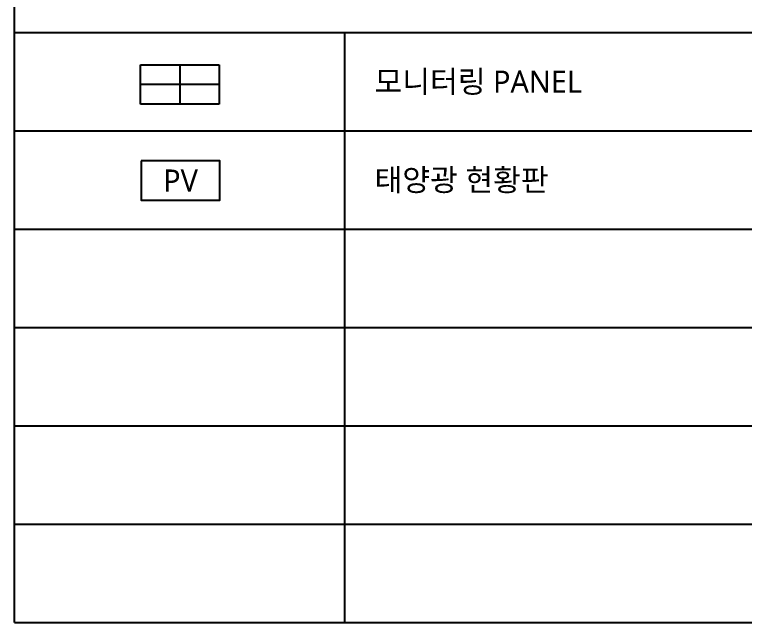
# Model space of a CAD drawing. Header units: millimetres. Extents: x 10297564 to 11610295, y -9287743 to -8409454.
# Drawn here: x 10492612 to 10502511, y -8623987 to -8615745 of the extents above; entities that cross this region are included whole.
import ezdxf
from ezdxf.enums import TextEntityAlignment as Align

# ---------------------------------------------------------------- set-up
doc = ezdxf.new("R2010")
doc.units = ezdxf.units.MM
doc.header["$LTSCALE"] = 100
doc.layers.add('LINE', color=2, linetype='Continuous')
doc.layers.add('text', color=7, linetype='Continuous')
doc.styles.add('MG', font='malgun.ttf')

# ---------------------------------------------------------------- blocks, each defined once
blk = doc.blocks.new('20240529_1741511')
for p, q in [((-403.7, -55.3), (664.9, -55.3)), ((-403.7, -589.6), (-403.7, -55.3)), ((130.6, -55.3), (130.6, -589.6)), ((664.9, -55.3), (664.9, -589.6)), ((664.9, -322.5), (-403.7, -322.5)), ((660.3, -322.5), (-399.2, -322.5)), ((664.9, -589.6), (-403.7, -589.6))]:
    blk.add_line(p, q)

msp = doc.modelspace()

# ---------------------------------------------------------------- linework, layer by layer
msp.add_lwpolyline([(10494328.5, -8617728.2), (10494328.5, -8618262.5), (10495397, -8618262.5), (10495397, -8617728.2)], close=True)
at = {"layer": 'LINE', "color": 31}
for p, q in [((10492611.6, -8623987), (10492611.6, -8578370.2)), ((10492611.6, -8615987), (10512082.5, -8615987)), ((10497091.2, -8623987), (10497091.2, -8615987)), ((10492611.6, -8617320.3), (10512082.5, -8617320.3)), ((10492611.6, -8618653.7), (10512082.5, -8618653.7)), ((10492611.6, -8619987), (10512082.5, -8619987)), ((10492611.6, -8621320.3), (10512082.5, -8621320.3)), ((10492611.6, -8622653.7), (10512082.5, -8622653.7)), ((10492611.6, -8623987), (10512082.5, -8623987))]:
    msp.add_line(p, q, dxfattribs=at)

# ---------------------------------------------------------------- block references
at = {"linetype": 'ByBlock'}
msp.add_blockref('20240529_1741511', (10494723, -8616371), dxfattribs=at)

# ---------------------------------------------------------------- texts
at = {"style": 'MG'}
msp.add_text('PV', height=300, dxfattribs=at).set_placement((10494862.8, -8617995.3), align=Align.MIDDLE_CENTER)
at = {"layer": 'text', "style": 'MG'}
for s, p in [('모니터링 PANEL', (10497493.9, -8616653.7)), ('태양광 현황판', (10497493.9, -8617987))]:
    msp.add_text(s, height=300, dxfattribs=at).set_placement(p, align=Align.MIDDLE_LEFT)

doc.saveas('drawing.dxf')
